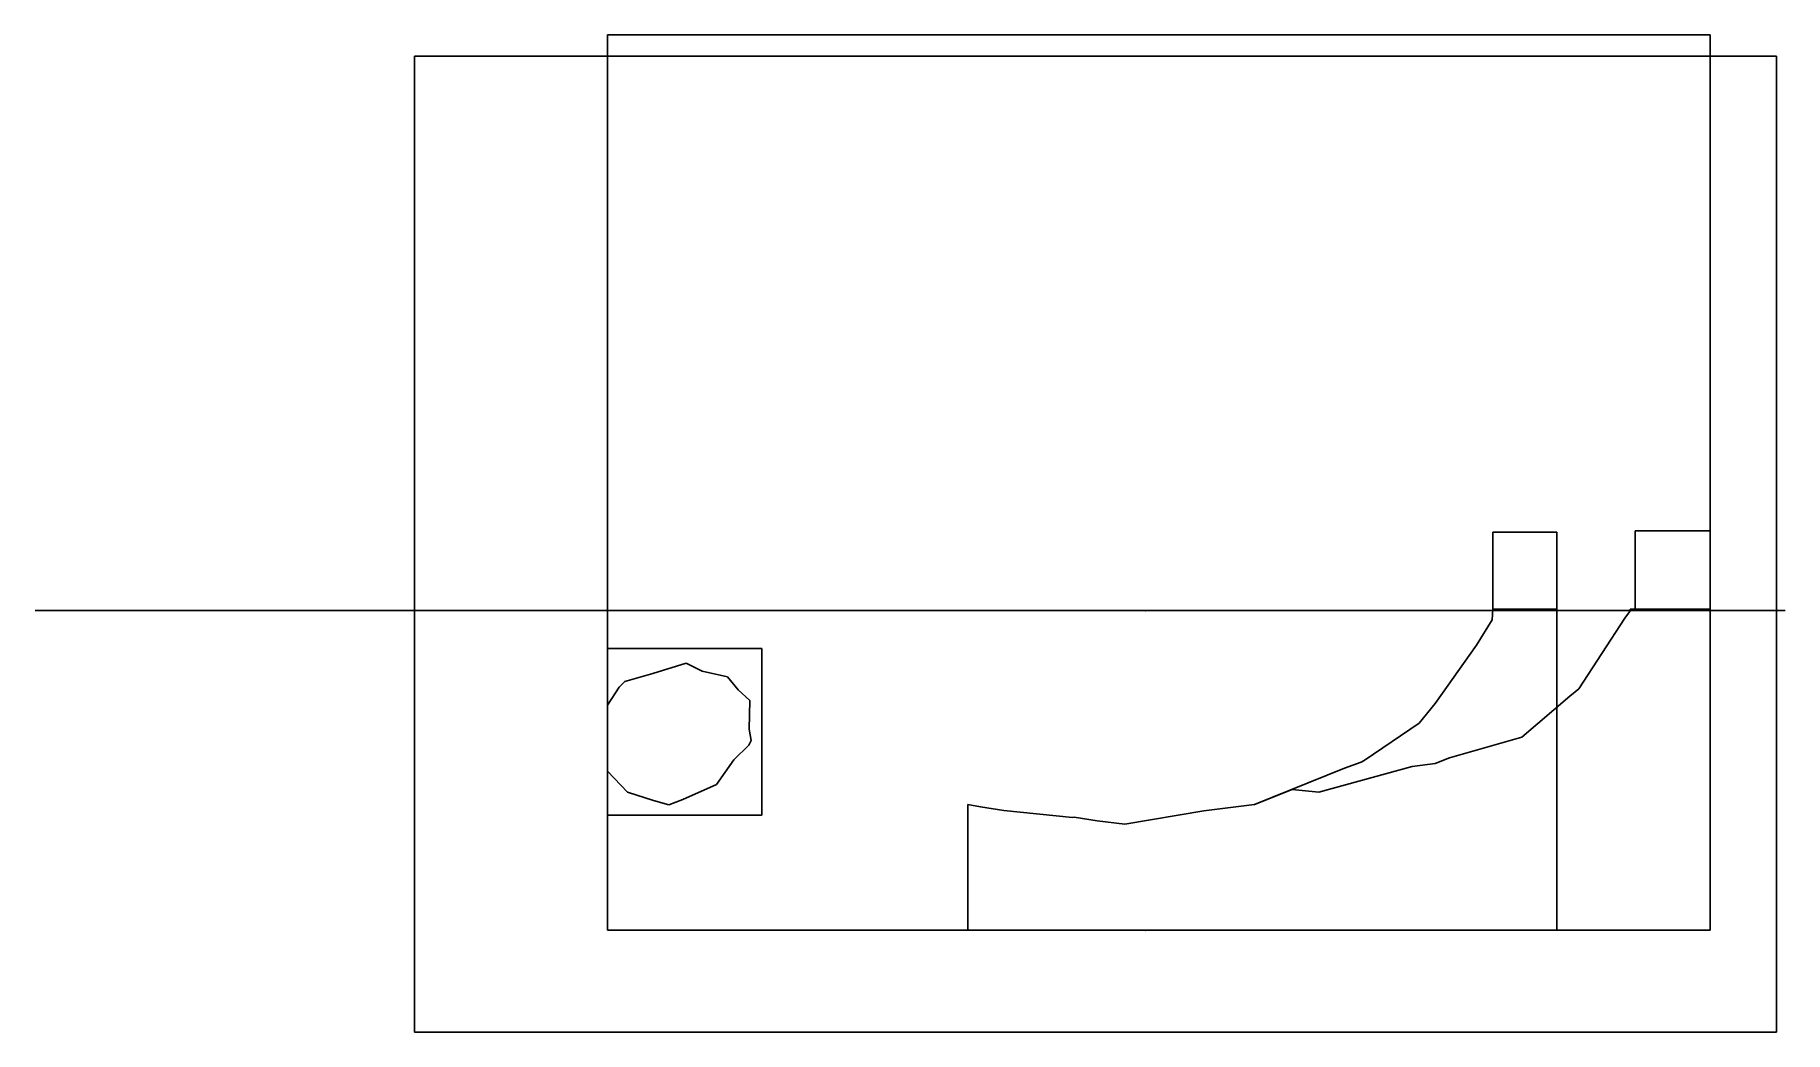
# Model space of a CAD drawing. Header units: centimetres. Extents: x -87 to 50, y -33 to 45.
import ezdxf

# ---------------------------------------------------------------- set-up
doc = ezdxf.new("R2010")
doc.units = ezdxf.units.CM
doc.header["$MEASUREMENT"] = 0
for name, color, linetype in [('cast v7_Sketch1', 7, 'Continuous'), ('cast v7_Sketch2', 7, 'Continuous'), ('cast v7_Sketch3', 7, 'Continuous'), ('cast v7_Sketch4', 7, 'Continuous'), ('cast v7_Sketch5', 7, 'Continuous'), ('cast v7_Sketch6', 7, 'Continuous'), ('cast v7_Sketch7', 7, 'Continuous'), ('cast v7_Sketch8', 7, 'Continuous')]:
    doc.layers.add(name, color=color, linetype=linetype)

msp = doc.modelspace()

# ---------------------------------------------------------------- linework, layer by layer
at = {"layer": 'cast v7_Sketch1'}
for p, q in [((-57.14, -32.95), (-57.14, 43.35)), ((-57.14, 43.35), (49.33, 43.35)), ((49.33, 43.35), (49.33, -32.95)), ((49.33, -32.95), (-57.14, -32.95))]:
    msp.add_line(p, q, dxfattribs=at)
msp.add_point((0, 0), dxfattribs=at)
at = {"layer": 'cast v7_Sketch2'}
for p, q in [((-86.82, 0, 21.13), (50, 0, 21.13)), ((-86.82, 0, 130), (-86.82, 0, 21.13)), ((50, 0, 130), (-86.82, 0, 130)), ((50, 0, 21.13), (50, 0, 130))]:
    msp.add_line(p, q, dxfattribs=at)
msp.add_point((0, 0), dxfattribs=at)
at = {"layer": 'cast v7_Sketch3'}
for p, q in [((-42.06, 0, 103.53), (27.16, 0, 103.53)), ((27.16, 0, 36.16), (-42.06, 0, 36.16)), ((-42.06, 0, 36.16), (-42.06, 0, 103.53)), ((27.16, 0, 103.53), (27.16, 0, 36.16))]:
    msp.add_line(p, q, dxfattribs=at)
msp.add_point((0, 0), dxfattribs=at)
at = {"layer": 'cast v7_Sketch4', "extrusion": (0, 1, 0)}
msp.add_circle((38.41, 44.56), 14.57, dxfattribs=at)
at = {"layer": 'cast v7_Sketch4'}
msp.add_point((0, 0), dxfattribs=at)
at = {"layer": 'cast v7_Sketch5'}
for p, q in [((-42.06, -25, 103.53), (-42.06, -25, 68.29)), ((27.16, -25, 103.53), (-42.06, -25, 103.53)), ((-41.97, -25, 70.09), (-42, -25, 64)), ((-18, -25, 36), (-9.8, -25, 36.33)), ((-13.9, -25, 36.16), (27.16, -25, 36.16)), ((27.16, -25, 36.16), (27.16, -25, 103.53))]:
    msp.add_line(p, q, dxfattribs=at)
at = {"layer": 'cast v7_Sketch5', "extrusion": (0, -1, 0)}
for centre, radius, start, end in [((-32.06, 68.29, 25), 10, 180, 255.0155), ((-38.41, 44.56, 25), 14.57, 3.7411, 75.0155), ((-13.9, 46.16, 25), 10, 183.7411, 270)]:
    msp.add_arc(centre, radius, start, end, dxfattribs=at)
at = {"layer": 'cast v7_Sketch5'}
msp.add_open_spline([(-41.98, -25, 67.04), (-41.99, -25, 66.61), (-41.83, -25, 65.62), (-41.18, -25, 63.81), (-39.9, -25, 60.76), (-37.94, -25, 56.34), (-35.73, -25, 51.75), (-33.18, -25, 47.44), (-30.11, -25, 43.66), (-26.39, -25, 40.49), (-22, -25, 37.95), (-17.24, -25, 36.24), (-12.63, -25, 35.7), (-9.42, -25, 37.4), (-8.47, -25, 41.56), (-10.05, -25, 47.49), (-14, -25, 54.12), (-19.78, -25, 60.26), (-26.53, -25, 65.01), (-33.1, -25, 68.01), (-38.4, -25, 69.25), (-40.97, -25, 69), (-41.81, -25, 68.23), (-41.98, -25, 67.48), (-41.98, -25, 67.04)], degree=5, dxfattribs=at)
msp.add_point((0, -25), dxfattribs=at)
at = {"layer": 'cast v7_Sketch6'}
for p, q in [((32.15, 6.13, 36.16), (27.16, 6.13, 36.16)), ((27.16, 6.13, 36.16), (27.16, 0.12, 36.16)), ((32.15, 0.12, 36.16), (32.15, 6.13, 36.16)), ((27.11, -0.73, 36.16), (27.16, 0.12, 36.16)), ((27.16, 0.12, 36.16), (32.15, 0.12, 36.16)), ((27.16, 0.12, 36.16), (32.16, 0.12, 36.16)), ((32.16, 0.12, 36.16), (32.16, -25, 36.16)), ((25.88, -2.7, 36.16), (27.11, -0.73, 36.16)), ((22.65, -7.27, 36.16), (25.88, -2.7, 36.16)), ((21.4, -8.8, 36.16), (22.65, -7.27, 36.16)), ((17.1, -11.72, 36.16), (21.4, -8.8, 36.16)), ((15.56, -12.33, 36.16), (16.87, -11.84, 36.16)), ((16.87, -11.84, 36.16), (17.1, -11.72, 36.16)), ((8.52, -15.17, 36.16), (15.56, -12.33, 36.16)), ((-13.9, -25, 36.16), (-13.9, -15.16, 36.16)), ((-13.9, -15.16, 36.16), (-12.91, -15.35, 36.16)), ((-12.91, -15.35, 36.16), (-11.08, -15.64, 36.16)), ((-11.08, -15.64, 36.16), (-5.7, -16.19, 36.16)), ((-5.7, -16.19, 36.16), (-5.57, -16.16, 36.16)), ((-5.57, -16.16, 36.16), (-3.77, -16.43, 36.16)), ((-1.61, -16.7, 36.16), (4.55, -15.65, 36.16)), ((4.55, -15.65, 36.16), (8.52, -15.17, 36.16)), ((-3.77, -16.43, 36.16), (-1.61, -16.7, 36.16)), ((32.16, -25, 36.16), (-13.9, -25, 36.16))]:
    msp.add_line(p, q, dxfattribs=at)
msp.add_point((0, 0, 36.16), dxfattribs=at)
at = {"layer": 'cast v7_Sketch7'}
for p, q in [((-42.06, 45, 103.53), (-42.06, -7.39, 103.53)), ((44.16, 45, 103.53), (-42.06, 45, 103.53)), ((44.16, -25, 103.53), (44.16, 45, 103.53)), ((-42.06, -2.96, 103.53), (-30, -2.96, 103.53)), ((-42.06, -16, 103.53), (-42.06, -2.96, 103.53)), ((-38.52, -4.93, 103.53), (-35.9, -4.1, 103.53)), ((-35.9, -4.1, 103.53), (-34.65, -4.73, 103.53)), ((-30, -2.96, 103.53), (-30, -16, 103.53)), ((-40.7, -5.55, 103.53), (-38.52, -4.93, 103.53)), ((-34.65, -4.73, 103.53), (-32.68, -5.19, 103.53)), ((-32.68, -5.19, 103.53), (-31.84, -6.21, 103.53)), ((-42.06, -7.39, 103.53), (-41.14, -5.99, 103.53)), ((-41.14, -5.99, 103.53), (-40.7, -5.55, 103.53)), ((-31.84, -6.21, 103.53), (-30.94, -7.03, 103.53)), ((-30.94, -7.03, 103.53), (-30.99, -9.26, 103.53)), ((-30.99, -9.26, 103.53), (-30.82, -10.15, 103.53)), ((-31, -10.53, 103.53), (-32.18, -11.67, 103.53)), ((-30.82, -10.15, 103.53), (-31, -10.53, 103.53)), ((-32.18, -11.67, 103.53), (-33.54, -13.59, 103.53)), ((-42.06, -12.56, 103.53), (-42.06, -25, 103.53)), ((-40.49, -14.2, 103.53), (-42.06, -12.56, 103.53)), ((-33.54, -13.59, 103.53), (-36.17, -14.78, 103.53)), ((-38.46, -14.86, 103.53), (-40.49, -14.2, 103.53)), ((-37.26, -15.2, 103.53), (-38.46, -14.86, 103.53)), ((-36.17, -14.78, 103.53), (-37.26, -15.2, 103.53)), ((-30, -16, 103.53), (-42.06, -16, 103.53)), ((-42.06, -25, 103.53), (44.16, -25, 103.53))]:
    msp.add_line(p, q, dxfattribs=at)
msp.add_point((0, 0, 103.53), dxfattribs=at)
at = {"layer": 'cast v7_Sketch8'}
for p, q in [((38.29, 6.23, 36.16), (44.16, 6.23, 36.16)), ((38.29, 0.12, 36.16), (38.29, 6.23, 36.16)), ((44.16, 6.23, 36.16), (44.16, 0.12, 36.16)), ((37.89, -0.02, 36.16), (37.9, 0.09, 36.16)), ((37.9, 0.09, 36.16), (37.9, 0.12, 36.16)), ((37.9, 0.12, 36.16), (44.16, 0.12, 36.16)), ((44.16, 0.12, 36.16), (38.29, 0.12, 36.16)), ((44.16, 0.12, 36.16), (44.16, -25, 36.16)), ((33.87, -6.13, 36.16), (37.49, -0.6, 36.16)), ((37.49, -0.6, 36.16), (37.85, -0.09, 36.16)), ((37.85, -0.09, 36.16), (37.89, -0.02, 36.16)), ((29.43, -9.9, 36.16), (33.17, -6.68, 36.16)), ((33.17, -6.68, 36.16), (33.87, -6.13, 36.16)), ((23.77, -11.51, 36.16), (29.43, -9.9, 36.16)), ((13.55, -14.19, 36.16), (20.84, -12.18, 36.16)), ((20.84, -12.18, 36.16), (22.65, -11.96, 36.16)), ((22.65, -11.96, 36.16), (23.77, -11.51, 36.16)), ((8.52, -15.17, 36.16), (11.48, -13.98, 36.16)), ((11.48, -13.98, 36.16), (13.55, -14.19, 36.16)), ((-13.9, -15.16, 36.16), (-12.91, -15.35, 36.16)), ((-13.9, -25, 36.16), (-13.9, -15.16, 36.16)), ((-12.91, -15.35, 36.16), (-11.08, -15.64, 36.16)), ((-11.08, -15.64, 36.16), (-5.7, -16.19, 36.16)), ((-5.7, -16.19, 36.16), (-5.57, -16.16, 36.16)), ((-5.57, -16.16, 36.16), (-3.77, -16.43, 36.16)), ((-1.61, -16.7, 36.16), (4.55, -15.65, 36.16)), ((4.55, -15.65, 36.16), (8.52, -15.17, 36.16)), ((-3.77, -16.43, 36.16), (-1.61, -16.7, 36.16)), ((44.16, -25, 36.16), (-13.9, -25, 36.16))]:
    msp.add_line(p, q, dxfattribs=at)
msp.add_point((0, 0, 36.16), dxfattribs=at)

doc.saveas('drawing.dxf')
